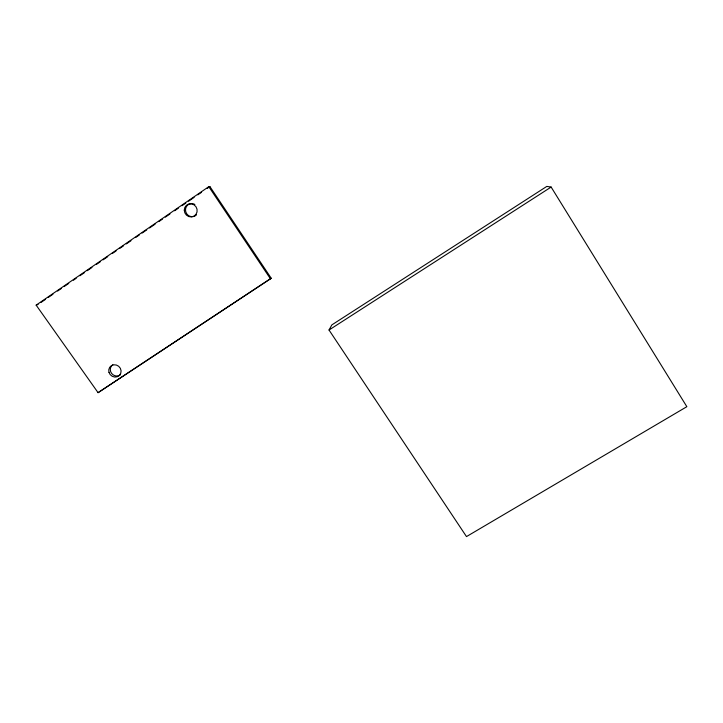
<?xml version="1.0" encoding="UTF-8"?>
<svg xmlns="http://www.w3.org/2000/svg" width="723" height="723" viewBox="0 0 723 723"><rect width="100%" height="100%" fill="white"/><g stroke="black" fill="none" stroke-linecap="round" stroke-linejoin="round"><path stroke-width="1.08" d="M329.028 330.013L331.839 324.907L546.814 186.407L551.134 187.058L686.85 406.688L466.489 536.593L329.028 330.013L551.134 187.058M270.447 278.807L271.215 278.228L209.896 186.57L208.793 186.67L36.15 305.133L98.075 392.67L270.447 278.807L208.793 186.67M98.075 392.67L271.215 278.228M40.877 302.521L45.522 299.34M48.305 297.424L52.951 294.243M57.596 291.062L61.31 288.513M64.094 286.597L68.739 283.416M73.385 280.226L76.168 278.319M79.882 275.77L84.528 272.58M87.311 270.673L91.957 267.483M96.602 264.302L100.316 261.753M103.1 259.837L107.745 256.656M112.39 253.466L116.105 250.917M119.819 248.369L123.534 245.82M126.317 243.913L130.962 240.723M135.608 237.542L139.322 234.993M142.106 233.077L146.751 229.896M149.534 227.98L155.111 224.157M158.825 221.609L162.539 219.06M165.323 217.153L169.968 213.963M174.614 210.782L178.328 208.233M182.042 205.684L185.757 203.136M188.54 201.22L194.116 197.397M197.831 194.849L201.545 192.309M207.112 188.486L209.896 186.57M36.15 305.133L38.093 304.437M196.493 214.876A6.615 6.344 60.6 0 1 187.899 215.093A6.615 6.344 60.6 0 1 186.543 206.371A6.615 6.344 60.6 0 1 194.876 204.437M120.497 374.749A6.326 5.956 42.4 0 1 111.631 373.43A6.326 5.956 42.4 0 1 112.815 364.744M184.275 210.131A6.643 6.38 60.5 0 0 193.945 216.177A6.643 6.38 60.5 0 0 193.945 204.781A6.643 6.38 60.5 0 0 184.275 210.131M108.974 372.309A6.353 5.983 42.3 0 0 119.394 375.427A6.353 5.983 42.3 0 0 116.358 365.034A6.353 5.983 42.3 0 0 108.974 372.309"/></g></svg>
